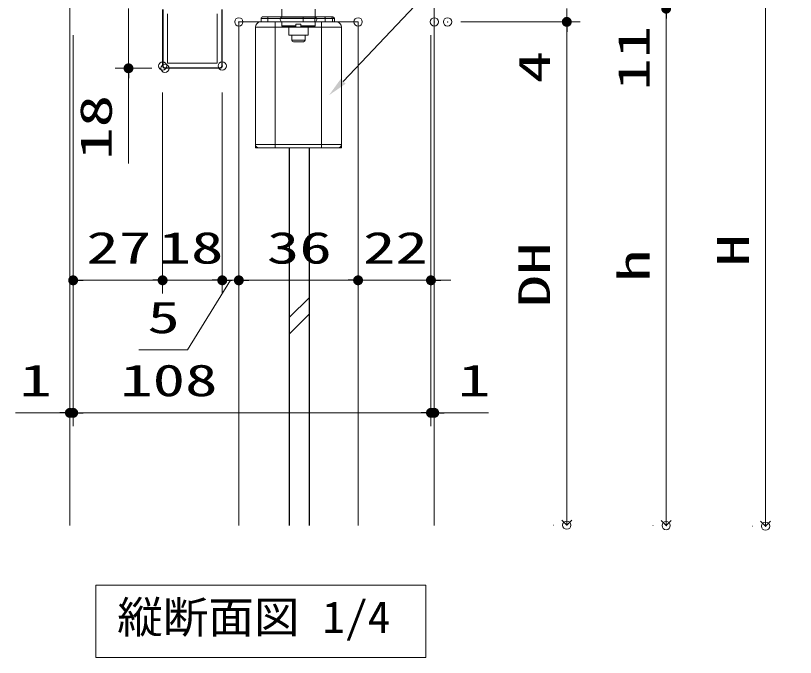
# Model space of a CAD drawing. Units: millimetres, scale not verified. Extents: x -1354 to 1306, y -607 to 607.
# Drawn here: x -47.7 to 187.7, y -301.6 to -107.9 of the extents above; entities that cross this region are included whole.
import ezdxf
from ezdxf.enums import TextEntityAlignment as Align

# ---------------------------------------------------------------- set-up
doc = ezdxf.new("R2010")
doc.units = ezdxf.units.MM
doc.header["$LTSCALE"] = 5
doc.header["$PDMODE"] = 32
doc.header["$PDSIZE"] = 2.5
for name, color, linetype, lineweight in [('0-1_線(黄)', 2, 'Continuous', 15), ('0-D_線(白)', 7, 'Continuous', 30), ('1-0_線(水)', 4, 'Continuous', 9), ('1-1_寸法線', 3, 'Continuous', 13), ('1-4_DEFPOINTS', 7, 'Continuous', 5), ('1-5_0', 3, 'Continuous', 25)]:
    doc.layers.add(name, color=color, linetype=linetype, lineweight=lineweight)
doc.styles.add('ＭＳ ゴシック', font='')
doc.styles.get('ＭＳ ゴシック').set_extended_font_data('MS Gothic')

# ---------------------------------------------------------------- blocks, each defined once
blk = doc.blocks.new('_DOT')
at = {"layer": '1-5_0'}
blk.add_line((-2.5, 0), (-5, 0), dxfattribs=at)
for points in [[(0, 0), (-2.5, 0), (-2.48, 0.313)], [(0, 0), (-2.48, -0.313), (-2.5, 0)], [(0, 0), (-2.48, 0.313), (-2.421, 0.622)], [(0, 0), (-2.421, -0.622), (-2.48, -0.313)], [(0, 0), (-2.421, 0.622), (-2.324, 0.92)], [(0, 0), (-2.324, -0.92), (-2.421, -0.622)], [(0, 0), (-2.324, 0.92), (-2.191, 1.204)], [(0, 0), (-2.191, -1.204), (-2.324, -0.92)], [(0, 0), (-2.191, 1.204), (-2.023, 1.469)], [(0, 0), (-2.023, -1.469), (-2.191, -1.204)], [(0, 0), (-2.023, 1.469), (-1.822, 1.711)], [(0, 0), (-1.822, -1.711), (-2.023, -1.469)], [(0, 0), (-1.822, 1.711), (-1.594, 1.926)], [(0, 0), (-1.594, -1.926), (-1.822, -1.711)], [(0, 0), (-1.594, 1.926), (-1.34, 2.111)], [(0, 0), (-1.34, -2.111), (-1.594, -1.926)], [(0, 0), (-1.34, 2.111), (-1.064, 2.262)], [(0, 0), (-1.064, -2.262), (-1.34, -2.111)], [(0, 0), (-1.064, 2.262), (-0.773, 2.378)], [(0, 0), (-0.773, -2.378), (-1.064, -2.262)], [(0, 0), (-0.773, 2.378), (-0.468, 2.456)], [(0, 0), (-0.468, -2.456), (-0.773, -2.378)], [(0, 0), (-0.468, 2.456), (-0.157, 2.495)], [(0, 0), (-0.157, -2.495), (-0.468, -2.456)], [(0, 0), (-0.157, 2.495), (0.157, 2.495)], [(0, 0), (0.157, -2.495), (-0.157, -2.495)], [(0, 0), (0.157, 2.495), (0.468, 2.456)], [(0, 0), (0.468, 2.456), (0.773, 2.378)], [(0, 0), (0.773, 2.378), (1.064, 2.262)], [(0, 0), (1.064, 2.262), (1.34, 2.111)], [(0, 0), (1.34, 2.111), (1.594, 1.926)], [(0, 0), (1.594, 1.926), (1.822, 1.711)], [(0, 0), (1.822, 1.711), (2.023, 1.469)], [(0, 0), (2.023, 1.469), (2.191, 1.204)], [(0, 0), (2.191, 1.204), (2.324, 0.92)], [(0, 0), (2.324, 0.92), (2.421, 0.622)], [(0, 0), (2.421, 0.622), (2.48, 0.313)], [(0, 0), (2.48, 0.313), (2.5, 0)], [(0, 0), (0.468, -2.456), (0.157, -2.495)], [(0, 0), (0.773, -2.378), (0.468, -2.456)], [(0, 0), (1.064, -2.262), (0.773, -2.378)], [(0, 0), (1.34, -2.111), (1.064, -2.262)], [(0, 0), (1.594, -1.926), (1.34, -2.111)], [(0, 0), (1.822, -1.711), (1.594, -1.926)], [(0, 0), (2.023, -1.469), (1.822, -1.711)], [(0, 0), (2.191, -1.204), (2.023, -1.469)], [(0, 0), (2.324, -0.92), (2.191, -1.204)], [(0, 0), (2.421, -0.622), (2.324, -0.92)], [(0, 0), (2.48, -0.313), (2.421, -0.622)], [(0, 0), (2.5, 0), (2.48, -0.313)]]:
    blk.add_solid(points, dxfattribs=at)
blk = doc.blocks.new('_Open90')
at = {"layer": '1-5_0', "lineweight": 13}
blk.add_line((0, 0), (-5, 0), dxfattribs=at)
blk.add_lwpolyline([(-2.5, 2.5), (0, 0), (-2.5, -2.5)], dxfattribs=at)

msp = doc.modelspace()

# ---------------------------------------------------------------- linework, layer by layer
at = {"layer": '0-1_線(黄)'}
msp.add_lwpolyline([(-23.407, -279.724), (76.176, -279.724), (76.176, -301.559), (-23.407, -301.559)], close=True, dxfattribs=at)
at = {"layer": '0-D_線(白)'}
for p, q in [((35.018, -261.78), (35.018, -147.766)), ((41.018, -261.78), (41.018, -147.766))]:
    msp.add_line(p, q, dxfattribs=at)
at = {"layer": '1-0_線(水)'}
for p, q in [((-31.282, -94.783), (-31.282, -261.78)), ((26.971, -108.266), (28.453, -108.266)), ((28.453, -108.266), (39.152, -108.266)), ((32.718, -105.983), (32.718, -108.326)), ((39.152, -108.266), (43.208, -108.266)), ((42.718, -108.326), (42.718, -105.983)), ((43.208, -108.266), (45.542, -108.266)), ((45.542, -108.266), (47.538, -108.266)), ((47.538, -108.266), (48.075, -108.266)), ((19.718, -109.783), (19.718, -261.78)), ((26.318, -109.766), (26.089, -109.783)), ((26.118, -109.781), (26.089, -109.783)), ((30.718, -109.783), (26.089, -109.783)), ((26.318, -109.766), (26.418, -109.766)), ((26.418, -109.766), (26.418, -109.783)), ((26.418, -109.766), (30.718, -109.766)), ((26.471, -109.766), (26.471, -108.766)), ((28.446, -108.766), (26.471, -108.766)), ((28.446, -108.766), (28.446, -109.766)), ((30.718, -109.766), (44.718, -109.766)), ((30.718, -109.766), (30.718, -109.781)), ((44.718, -109.781), (30.718, -109.781)), ((30.718, -109.781), (30.718, -109.783)), ((30.718, -109.783), (30.718, -111.366)), ((44.718, -109.783), (30.718, -109.783)), ((32.718, -108.326), (42.718, -108.326)), ((32.718, -109.74), (32.718, -110.983)), ((42.718, -109.74), (32.718, -109.74)), ((38.468, -110.483), (38.468, -110.983)), ((42.708, -108.766), (39.146, -108.766)), ((42.708, -109.766), (42.708, -108.766)), ((45.82, -108.766), (42.708, -108.766)), ((42.718, -110.983), (42.718, -109.74)), ((44.718, -109.766), (44.718, -109.781)), ((44.718, -109.781), (44.718, -109.783)), ((49.346, -109.783), (44.718, -109.783)), ((44.718, -109.783), (44.718, -111.366)), ((45.82, -108.766), (45.82, -109.766)), ((48.038, -108.766), (45.82, -108.766)), ((48.038, -109.766), (48.038, -108.766)), ((48.575, -108.766), (48.038, -108.766)), ((48.575, -109.766), (48.575, -108.766)), ((49.018, -109.766), (49.118, -109.766)), ((49.346, -109.783), (49.118, -109.766)), ((49.318, -109.781), (49.346, -109.783)), ((24.718, -111.366), (24.718, -146.766)), ((30.718, -111.366), (24.718, -111.366)), ((44.718, -111.366), (30.718, -111.366)), ((30.718, -111.366), (30.718, -146.766)), ((32.718, -110.983), (33.018, -111.283)), ((32.718, -110.983), (36.968, -110.983)), ((36.968, -111.283), (33.018, -111.283)), ((34.768, -111.283), (34.768, -113.783)), ((36.968, -110.983), (36.968, -111.283)), ((38.468, -110.983), (42.718, -110.983)), ((40.668, -113.783), (40.668, -111.283)), ((42.418, -111.283), (42.718, -110.983)), ((50.718, -111.366), (44.718, -111.366)), ((44.718, -111.366), (44.718, -146.766)), ((50.718, -111.366), (50.718, -146.766)), ((40.668, -113.783), (34.768, -113.783)), ((35.718, -113.783), (35.718, -115.283)), ((35.718, -115.283), (39.718, -115.283)), ((39.718, -115.283), (39.718, -113.783)), ((39.218, -115.783), (36.218, -115.783)), ((24.718, -147.766), (24.718, -146.766)), ((24.718, -146.766), (30.718, -146.766)), ((25.718, -147.766), (24.718, -147.766)), ((30.718, -147.766), (25.718, -147.766)), ((44.718, -147.766), (30.718, -147.766)), ((49.718, -147.766), (44.718, -147.766)), ((41.018, -192.93), (35.018, -198.93)), ((41.018, -197.93), (35.018, -203.93))]:
    msp.add_line(p, q, dxfattribs=at)
for points in [[(77.718, -94.783), (78.718, -94.783), (78.718, -261.78)], [(45.542, -108.266), (45.596, -108.276), (45.649, -108.304), (45.697, -108.35), (45.739, -108.413), (45.774, -108.488), (45.799, -108.575), (45.815, -108.669), (45.82, -108.766)], [(19.718, -109.783), (55.718, -109.783), (55.718, -261.78)], [(39.146, -109.766), (39.146, -108.766), (28.446, -108.766)], [(38.468, -110.483), (36.968, -110.483), (36.968, -110.983)], [(44.718, -109.766), (49.018, -109.766), (49.018, -109.783)], [(42.418, -111.283), (38.468, -111.283), (38.468, -110.983)], [(30.718, -147.766), (30.718, -146.766), (44.718, -146.766)], [(44.718, -147.766), (44.718, -146.766), (50.718, -146.766)], [(50.718, -146.766), (50.718, -147.766), (49.718, -147.766)]]:
    msp.add_lwpolyline(points, dxfattribs=at)
for centre, radius, start, end in [((26.971, -108.766), 0.5, 90.00216, 180.00221), ((38.581, -108.641), 10.136, 177.87951, 180.7065), ((49.282, -108.641), 10.137, 177.87974, 180.70638), ((43.208, -108.766), 0.5, 90.00225, 180.00213), ((47.538, -108.766), 0.5, 359.99787, 89.99775), ((48.075, -108.766), 0.5, 359.99787, 89.99775), ((26.318, -111.366), 1.6, 98.21321, 180), ((32.968, -109.033), 0.75, 109.47122, 250.52878), ((42.468, -109.033), 0.75, 289.47122, 70.52878), ((49.118, -111.366), 1.6, 0, 81.78679), ((36.218, -115.283), 0.5, 180, 270), ((39.218, -115.283), 0.5, 270, 0), ((25.718, -146.766), 1, 180, 270), ((49.718, -146.766), 1, 270, 0)]:
    msp.add_arc(centre, radius, start, end, dxfattribs=at)
at = {"layer": '1-1_寸法線'}
for p, q in [((178.718, -258.961), (178.718, -97.783)), ((-13.589, -105.783), (-13.589, -123.783)), ((118.718, -105.783), (118.718, -109.783)), ((-3.282, -106.083), (-3.282, -123.083)), ((-3.132, -106.083), (-3.132, -123.083)), ((-1.782, -107.331), (-1.782, -122.283)), ((14.568, -106.083), (14.568, -123.083)), ((14.718, -106.083), (14.718, -123.083)), ((86.718, -109.783), (122.718, -109.783)), ((86.718, -109.783), (122.718, -109.783)), ((148.718, -108.783), (148.718, -131.687)), ((148.718, -258.78), (148.718, -108.783)), ((118.718, -112.783), (118.718, -130.925)), ((118.718, -258.654), (118.718, -112.783)), ((-31.282, -113.783), (-31.282, -231.766)), ((-30.282, -113.783), (-30.282, -191.766)), ((-30.282, -113.783), (-30.282, -231.766)), ((-30.282, -113.783), (-30.282, -231.766)), ((77.718, -113.783), (77.718, -191.766)), ((77.718, -113.783), (77.718, -231.766)), ((77.718, -113.783), (77.718, -231.766)), ((78.718, -113.783), (78.718, -231.766)), ((19.718, -117.783), (19.718, -191.766)), ((19.718, -117.783), (19.718, -191.766)), ((55.718, -117.783), (55.718, -191.766)), ((55.718, -117.783), (55.718, -191.766)), ((-6.582, -123.783), (-17.589, -123.783)), ((14.018, -123.633), (-2.582, -123.633)), ((14.018, -123.783), (-2.582, -123.783)), ((-13.589, -126.783), (-13.589, -152.545)), ((-3.282, -131.083), (-3.282, -191.766)), ((-3.282, -131.083), (-3.282, -191.766)), ((14.718, -131.083), (14.718, -191.766)), ((14.718, -131.083), (14.718, -191.766)), ((-6.282, -187.766), (-27.282, -187.766)), ((-6.282, -187.766), (-9.282, -187.766)), ((14.718, -187.766), (-3.282, -187.766)), ((11.718, -187.766), (8.718, -187.766)), ((19.718, -187.766), (14.718, -187.766)), ((19.718, -187.766), (14.718, -187.766)), ((17.718, -187.766), (20.718, -187.766)), ((22.718, -187.766), (25.718, -187.766)), ((22.718, -187.766), (52.718, -187.766)), ((52.718, -187.766), (49.718, -187.766)), ((55.718, -187.766), (77.718, -187.766)), ((80.718, -187.766), (83.718, -187.766)), ((-34.282, -227.766), (-47.663, -227.766)), ((-30.282, -227.766), (-31.282, -227.766)), ((-27.282, -227.766), (74.718, -227.766)), ((-27.282, -227.766), (-24.282, -227.766)), ((74.718, -227.766), (71.718, -227.766)), ((77.718, -227.766), (78.718, -227.766)), ((81.718, -227.766), (95.099, -227.766)), ((114.718, -261.654), (114.768, -261.654)), ((144.718, -261.78), (144.768, -261.78)), ((174.718, -261.961), (174.768, -261.961))]:
    msp.add_line(p, q, dxfattribs=at)
for points in [[(262.49, -49.745), (125.037, -49.745), (51.218, -127.728)], [(13.218, -107.331), (13.218, -122.283), (-1.782, -122.283)], [(17.218, -187.766), (4.231, -208.764), (-10.436, -208.764)]]:
    msp.add_lwpolyline(points, dxfattribs=at)
for centre, radius, start, end in [((-2.582, -123.083), 0.7, 180, 270), ((-2.582, -123.083), 0.55, 180, 270), ((14.018, -123.083), 0.55, 270, 0), ((14.018, -123.083), 0.7, 270, 0)]:
    msp.add_arc(centre, radius, start, end, dxfattribs=at)
msp.add_solid([(46.926, -131.921), (50.49, -126.983), (51.946, -128.473)], dxfattribs=at)
at = {"layer": '1-4_DEFPOINTS'}
for p in [(19.718, -109.783), (55.718, -109.783), (78.718, -109.783), (82.718, -109.783), (118.718, -109.783), (118.718, -109.783), (-3.282, -123.083), (14.718, -123.083), (-13.589, -123.783), (-2.582, -123.783), (-30.282, -187.766), (-3.282, -187.766), (14.718, -187.766), (55.718, -187.766), (77.718, -187.766), (-30.282, -227.766), (77.718, -227.766), (78.718, -227.766), (118.718, -261.654), (148.718, -261.78), (178.718, -261.961)]:
    msp.add_point(p, dxfattribs=at)

# ---------------------------------------------------------------- block references
at = {"layer": '1-1_寸法線', "xscale": 0.6, "yscale": 0.6}
for name, p, rotation in [('_DOT', (148.718, -105.783), 90), ('_DOT', (148.718, -105.783), 90), ('_DOT', (118.718, -109.783), 90), ('_DOT', (118.718, -109.783), 90), ('_DOT', (-13.589, -123.783), 90), ('_DOT', (-30.282, -187.766), 180), ('_DOT', (14.718, -187.766), 180), ('_DOT', (19.718, -187.766), 180), ('_DOT', (19.718, -187.766), 180), ('_DOT', (77.718, -187.766), 180), ('_DOT', (-30.282, -227.766), 180), ('_DOT', (-30.282, -227.766), 180), ('_DOT', (78.718, -227.766), 180), ('_Open90', (118.718, -261.654), 270), ('_Open90', (148.718, -261.78), 270), ('_Open90', (178.718, -261.961), 270)]:
    msp.add_blockref(name, p, dxfattribs=dict(at, rotation=rotation))
for p in [(-3.282, -187.766), (-3.282, -187.766), (14.718, -187.766), (55.718, -187.766), (55.718, -187.766), (-31.282, -227.766), (77.718, -227.766), (77.718, -227.766)]:
    msp.add_blockref('_DOT', p, dxfattribs=at)

# ---------------------------------------------------------------- texts
at = {"layer": '0-1_線(黄)', "style": 'ＭＳ ゴシック', "width": 1.05}
msp.add_text('縦断面図 1/4', height=9.604, dxfattribs=at).set_placement((-16.986, -297.102), align=Align.BOTTOM_LEFT)
at = {"layer": '1-1_寸法線', "style": 'ＭＳ ゴシック', "width": 1.5}
for s, p in [('11', (146.568, -130.545)), ('4', (116.568, -128.354)), ('18', (-15.738, -151.402)), ('H', (176.568, -183.61)), ('DH', (116.568, -195.956)), ('h', (146.568, -188.305))]:
    msp.add_text(s, height=9.604, rotation=90, dxfattribs=at).set_placement(p, align=Align.BOTTOM_LEFT)
for s, p in [('27', (-26.306, -185.617)), ('18', (-4.52, -185.617)), ('36', (28.194, -185.617)), ('22', (57.194, -185.617)), ('5', (-7.865, -206.615)), ('1', (-46.52, -225.617)), ('108', (-16.103, -225.617)), ('1', (85.861, -225.617))]:
    msp.add_text(s, height=9.604, dxfattribs=at).set_placement(p, align=Align.BOTTOM_LEFT)

doc.saveas('drawing.dxf')
